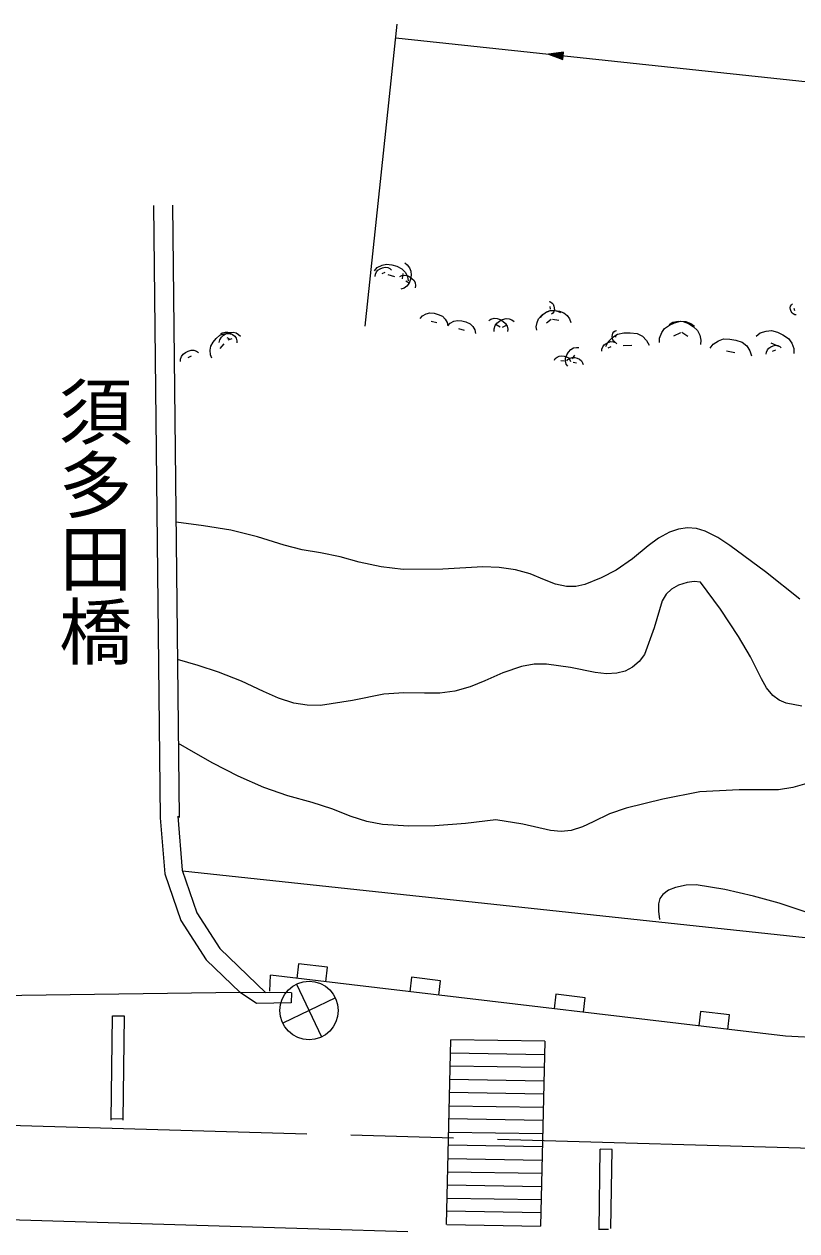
# Model space of a CAD drawing. Units: millimetres, scale not verified. Extents: x 40000 to 680000, y 20000 to 380000.
# Drawn here: x 372365 to 398704, y 279612 to 320731 of the extents above; entities that cross this region are included whole.
import ezdxf
from ezdxf.enums import TextEntityAlignment as Align

# ---------------------------------------------------------------- set-up
doc = ezdxf.new("R2010")
doc.units = ezdxf.units.MM
doc.header["$LTSCALE"] = 1000
doc.linetypes.add('CHAIN', pattern=[18.5, 12, -1.5, 3.5, -1.5])
doc.layers.add('M-BGD', color=7, linetype='Continuous', lineweight=25)
doc.layers.add('M-BMK', color=2, linetype='CHAIN', lineweight=13)
doc.styles.add('@ＭＳ ゴシック', font='')
doc.styles.get('@ＭＳ ゴシック').set_extended_font_data('@MS Gothic')

# ---------------------------------------------------------------- blocks, each defined once
blk = doc.blocks.new('BUHIN19')
at = {"color": 7, "linetype": 'Continuous', "lineweight": 25}
blk.add_lwpolyline([(-236, 441), (-677, 204), (-204, -677), (236, -441)], dxfattribs=at)
blk = doc.blocks.new('BUHIN992')
at = {"color": 7, "linetype": 'Continuous', "lineweight": 25}
blk.add_line((-33, 92), (33, -92), dxfattribs=at)
blk.add_lwpolyline([(165, -458), (49, -445), (-81, -379), (-178, -297), (-249, -170), (-299, -33), (-328, 120), (-306, 252), (-245, 372), (-165, 458)], dxfattribs=at)
blk = doc.blocks.new('BUHIN728')
at = {"color": 7, "linetype": 'Continuous', "lineweight": 25}
blk.add_line((-28, 48), (28, -48), dxfattribs=at)
blk.add_lwpolyline([(142, -239), (76, -245), (-5, -221), (-68, -186), (-122, -122), (-164, -51), (-197, 32), (-199, 109), (-178, 183), (-142, 239)], dxfattribs=at)
blk = doc.blocks.new('BUHIN826')
at = {"color": 7, "linetype": 'Continuous', "lineweight": 25}
blk.add_line((-21, 53), (21, -53), dxfattribs=at)
blk.add_lwpolyline([(107, -264), (39, -259), (-39, -223), (-97, -178), (-142, -105), (-174, -26), (-194, 63), (-185, 140), (-152, 212), (-107, 264)], dxfattribs=at)
blk = doc.blocks.new('BUHIN970')
at = {"color": 7, "linetype": 'Continuous', "lineweight": 25}
blk.add_line((-34, -19), (34, 19), dxfattribs=at)
blk.add_lwpolyline([(170, 93), (172, 47), (154, -8), (127, -51), (82, -87), (31, -115), (-27, -136), (-80, -135), (-131, -119), (-170, -93)], dxfattribs=at)

msp = doc.modelspace()

# ---------------------------------------------------------------- linework, layer by layer
at = {"layer": 'M-BGD'}
for p, q in [((383984, 310440), (385083, 320731)), ((385033, 320264), (453067, 313000)), ((377422, 314563), (377655, 293698)), ((376772, 314555), (377005, 293690)), ((384663, 312265), (384552, 312222)), ((384999, 312124), (384768, 312191)), ((385261, 312055), (385286, 312235)), ((385484, 311901), (385381, 311977)), ((390311, 311021), (390294, 311107)), ((398602, 311051), (398628, 310974)), ((386431, 310550), (386243, 310601)), ((388588, 310405), (388460, 310481)), ((388796, 310466), (388659, 310397)), ((390328, 310661), (390166, 310541)), ((390585, 310635), (390380, 310669)), ((379392, 309985), (379281, 310045)), ((394738, 310214), (394499, 310102)), ((394993, 310085), (394779, 310221)), ((379176, 309838), (379040, 309676)), ((379450, 310008), (379305, 309965)), ((392368, 309740), (392266, 309689)), ((393080, 309776), (392786, 309766)), ((398088, 309745), (397832, 309863)), ((378064, 309418), (377943, 309356)), ((391124, 309456), (391047, 309327)), ((396591, 309534), (396309, 309585)), ((397970, 309618), (397867, 309575)), ((377005, 293690), (377163, 291779)), ((377603, 293740), (377755, 291903)), ((377163, 291779), (377709, 290186)), ((377755, 291903), (378253, 290448)), ((377761, 291885), (400784, 289415)), ((378253, 290448), (379032, 289232)), ((377709, 290186), (378566, 288848)), ((379032, 289232), (380609, 287726)), ((378566, 288848), (379732, 287735)), ((380743, 287775), (380766, 288321)), ((383540, 287990), (380766, 288321)), ((381648, 288020), (382504, 286223)), ((398322, 286245), (383540, 287990)), ((379732, 287735), (369436, 287597)), ((381481, 287718), (379732, 287735)), ((380281, 287357), (379732, 287735)), ((382975, 287549), (381178, 286693)), ((381481, 287718), (381472, 287378)), ((381472, 287378), (380281, 287357)), ((375330, 283384), (375380, 286942)), ((375380, 286942), (375780, 286936)), ((375780, 286936), (375730, 283387)), ((411102, 285618), (398322, 286245)), ((386761, 279828), (386910, 286126)), ((390109, 286075), (386910, 286126)), ((390109, 286075), (389961, 279776)), ((386899, 285677), (390099, 285625)), ((390088, 285175), (386889, 285227)), ((386878, 284777), (390078, 284725)), ((390067, 284275), (386867, 284327)), ((386857, 283877), (390056, 283825)), ((375730, 283422), (375330, 283428)), ((390046, 283375), (386846, 283427)), ((386835, 282977), (390035, 282926)), ((390024, 282476), (386825, 282527)), ((386814, 282077), (390014, 282026)), ((391961, 279650), (392003, 282392)), ((392403, 282385), (392003, 282392)), ((392362, 279698), (392403, 282385)), ((386804, 281628), (390003, 281576)), ((386793, 281178), (389993, 281126)), ((386786, 280728), (389985, 280676)), ((382413, 279666), (368374, 280094)), ((389978, 280226), (386778, 280278)), ((385448, 279574), (382413, 279666)), ((386771, 279828), (389971, 279776)), ((391961, 279673), (392284, 279668))]:
    msp.add_line(p, q, dxfattribs=at)
for points in [[(390243, 319707), (390727, 319530), (390753, 319778)], [(390345, 319696), (390718, 319744), (390700, 319570)], [(390395, 319691), (390698, 319728), (390683, 319591)], [(390446, 319686), (390677, 319711), (390666, 319612)], [(390495, 319680), (390656, 319695), (390650, 319632)]]:
    msp.add_lwpolyline(points, close=True, dxfattribs=at)
for points in [[(390294, 319702), (390739, 319761), (390716, 319550), (390295, 319702)], [(390634, 319665), (390546, 319675), (390636, 319678), (390633, 319653), (390546, 319675)], [(384306, 312327), (384403, 312433), (384565, 312514), (384717, 312551), (384896, 312530), (385069, 312479), (385242, 312397), (385358, 312279), (385433, 312131), (385460, 311988)], [(385336, 312594), (385426, 312533), (385504, 312422), (385548, 312312), (385552, 312177), (385533, 312042), (385491, 311904), (385415, 311805), (385314, 311732), (385210, 311697)], [(384330, 312136), (384336, 312207), (384375, 312288), (384424, 312348), (384500, 312394), (384583, 312426), (384676, 312446), (384757, 312434), (384831, 312399), (384885, 312351)], [(385176, 312131), (385244, 312166), (385339, 312176), (385422, 312166), (385507, 312123), (385584, 312065), (385656, 311992), (385692, 311911), (385702, 311824), (385689, 311747)], [(390259, 311278), (390310, 311265), (390363, 311226), (390400, 311184), (390424, 311123), (390437, 311059), (390440, 310990), (390421, 310933), (390387, 310883), (390346, 310851)], [(385867, 310703), (385943, 310791), (386073, 310859), (386195, 310892), (386340, 310878), (386481, 310839), (386623, 310776), (386719, 310682), (386783, 310564), (386807, 310449)], [(389842, 310301), (389820, 310420), (389847, 310569), (389899, 310689), (390004, 310798), (390125, 310888), (390268, 310962), (390406, 310979), (390543, 310955), (390652, 310901)], [(389970, 310736), (390042, 310838), (390172, 310924), (390298, 310972), (390454, 310973), (390608, 310948), (390765, 310896), (390877, 310806), (390957, 310688), (390996, 310568)], [(398679, 310820), (398631, 310827), (398578, 310856), (398538, 310891), (398509, 310944), (398490, 311002), (398479, 311065), (398490, 311120), (398516, 311170), (398550, 311205)], [(388203, 310634), (388278, 310683), (388388, 310707), (388485, 310706), (388589, 310665), (388685, 310608), (388777, 310531), (388828, 310442), (388851, 310342), (388845, 310252)], [(388386, 310260), (388385, 310351), (388425, 310459), (388480, 310542), (388572, 310610), (388674, 310661), (388790, 310698), (388895, 310693), (388994, 310658), (389069, 310603)], [(394021, 309879), (394024, 310036), (394098, 310220), (394196, 310361), (394359, 310473), (394538, 310557), (394740, 310615), (394921, 310601), (395090, 310535), (395216, 310437)], [(394352, 310493), (394481, 310572), (394668, 310607), (394833, 310600), (395008, 310526), (395168, 310424), (395319, 310290), (395402, 310136), (395435, 309965), (395421, 309812)], [(378767, 309350), (378716, 309466), (378707, 309626), (378731, 309761), (378811, 309898), (378913, 310020), (379041, 310131), (379178, 310183), (379324, 310192), (379449, 310164)], [(379015, 309879), (379030, 309968), (379087, 310066), (379155, 310137), (379257, 310187), (379366, 310220), (379485, 310235), (379587, 310212), (379677, 310160), (379740, 310094)], [(379059, 310164), (379120, 310208), (379212, 310232), (379293, 310234), (379383, 310204), (379466, 310160), (379546, 310099), (379593, 310026), (379616, 309942), (379614, 309866)], [(392197, 309748), (392269, 309909), (392426, 310065), (392589, 310165), (392805, 310209), (393026, 310216), (393259, 310187), (393438, 310093), (393583, 309950), (393669, 309794)], [(397319, 310101), (397450, 310208), (397652, 310274), (397835, 310291), (398039, 310235), (398231, 310146), (398418, 310020), (398532, 309862), (398595, 309677), (398601, 309507)], [(390894, 309071), (390845, 309146), (390822, 309255), (390823, 309352), (390863, 309457), (390921, 309553), (390997, 309644), (391086, 309696), (391187, 309718), (391277, 309712)], [(392061, 309586), (392060, 309654), (392090, 309735), (392131, 309798), (392200, 309848), (392277, 309887), (392364, 309915), (392443, 309911), (392517, 309884), (392573, 309843)], [(395745, 309686), (395847, 309824), (396028, 309941), (396203, 310004), (396417, 310002), (396628, 309964), (396844, 309889), (396996, 309764), (397105, 309599), (397155, 309433)], [(397662, 309489), (397666, 309555), (397700, 309631), (397744, 309689), (397814, 309733), (397891, 309766), (397977, 309787), (398053, 309778), (398123, 309747), (398174, 309704)], [(377699, 309232), (377698, 309313), (377733, 309410), (377781, 309484), (377863, 309545), (377955, 309592), (378058, 309625), (378152, 309621), (378241, 309590), (378308, 309542)], [(398809, 301132), (397631, 302073), (396419, 302964), (396012, 303237), (395576, 303456), (395283, 303542), (394981, 303567), (394664, 303525), (394360, 303424), (393986, 303220), (393634, 302958), (393107, 302515), (392548, 302125), (392033, 301859), (391472, 301639), (391168, 301571), (390857, 301564), (390478, 301650), (390104, 301797), (389613, 301997), (389108, 302139), (388553, 302217), (387995, 302236), (386638, 302161), (385284, 302147), (384533, 302240), (383784, 302394), (383140, 302585), (382467, 302720), (381845, 302819), (381229, 302979), (380325, 303263), (379405, 303489), (378478, 303641), (377543, 303758)], [(398876, 297488), (398344, 297591), (398100, 297693), (397886, 297849), (397671, 298113), (397497, 298426), (397123, 299176), (396712, 299867), (396099, 300798), (395418, 301712), (395205, 301740), (394963, 301707), (394672, 301619), (394425, 301483), (394244, 301302), (394110, 301082), (393841, 300160), (393510, 299246), (393331, 299013), (393104, 298819), (392847, 298686), (392573, 298612), (392211, 298593), (391828, 298635), (390989, 298814), (390167, 298926), (389746, 298917), (389320, 298847), (388685, 298631), (388067, 298356), (387568, 298148), (387048, 297997), (386538, 297934), (386008, 297931), (385310, 297946), (384620, 297900), (383556, 297679), (382471, 297516), (382010, 297526), (381558, 297596), (381038, 297761), (380525, 297988), (379771, 298346), (378989, 298651), (378295, 298873), (377595, 299077)], [(399043, 294858), (398568, 294718), (398083, 294638), (396739, 294635), (395392, 294572), (394137, 294327), (392888, 294021), (392314, 293817), (391756, 293555), (391395, 293374), (391013, 293250), (390671, 293221), (390310, 293253), (389367, 293472), (388442, 293623), (387410, 293488), (386365, 293412), (385474, 293404), (384582, 293455), (384043, 293561), (383509, 293729), (382858, 293996), (382185, 294206), (381348, 294435), (380532, 294721), (379659, 295107), (378800, 295552), (378216, 295880), (377627, 296221)], [(398991, 290484), (398105, 290783), (397220, 291019), (396253, 291242), (395276, 291405), (394930, 291392), (394571, 291317), (394333, 291220), (394134, 291074), (394034, 290932), (393986, 290754), (393984, 290501), (394019, 290220)], [(382649, 288096), (382708, 288593), (381715, 288711), (381656, 288215)]]:
    msp.add_lwpolyline(points, dxfattribs=at)
msp.add_circle((382076, 287121), 995, dxfattribs=at)
at = {"layer": 'M-BMK'}
msp.add_line((370005, 283268), (404594, 282276), dxfattribs=at)

# ---------------------------------------------------------------- block references
at = {"layer": 'M-BGD', "rotation": 235.07012}
for name, p in [('BUHIN992', (387277, 310322)), ('BUHIN970', (392530, 310101)), ('BUHIN728', (390715, 309255)), ('BUHIN826', (391137, 309191)), ('BUHIN19', (386003, 287699)), ('BUHIN19', (390931, 287118)), ('BUHIN19', (395858, 286536))]:
    msp.add_blockref(name, p, dxfattribs=at)

# ---------------------------------------------------------------- texts
at = {"layer": 'M-BGD', "style": '@ＭＳ ゴシック'}
msp.add_text('須多田橋', height=1833, rotation=270, dxfattribs=at).set_placement((373306, 308803), align=Align.BOTTOM_LEFT)

doc.saveas('drawing.dxf')
